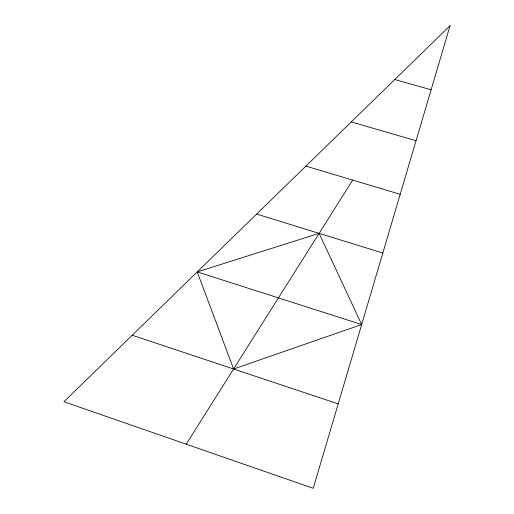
<?xml version="1.0" encoding="UTF-8"?>
<svg xmlns="http://www.w3.org/2000/svg" width="514" height="514" viewBox="0 0 514 514"><rect width="100%" height="100%" fill="white"/><g stroke="black" fill="none" stroke-linecap="round" stroke-linejoin="round"><path stroke-width="0.77" d="M186.19 444.18L352.707 180.099M361.67 324.546L233.587 369.013L197.241 271.912L319.117 233.362L361.67 324.546L197.241 271.912M394.778 79.535L431.105 89.777M351.248 121.934L416.038 140.727M305.881 166.112L400.194 194.292M256.614 214.087L382.827 253.01M132.214 335.237L338.206 403.875M450.058 25.7L313.238 488.3L63.942 401.73L450.058 25.7"/></g></svg>
